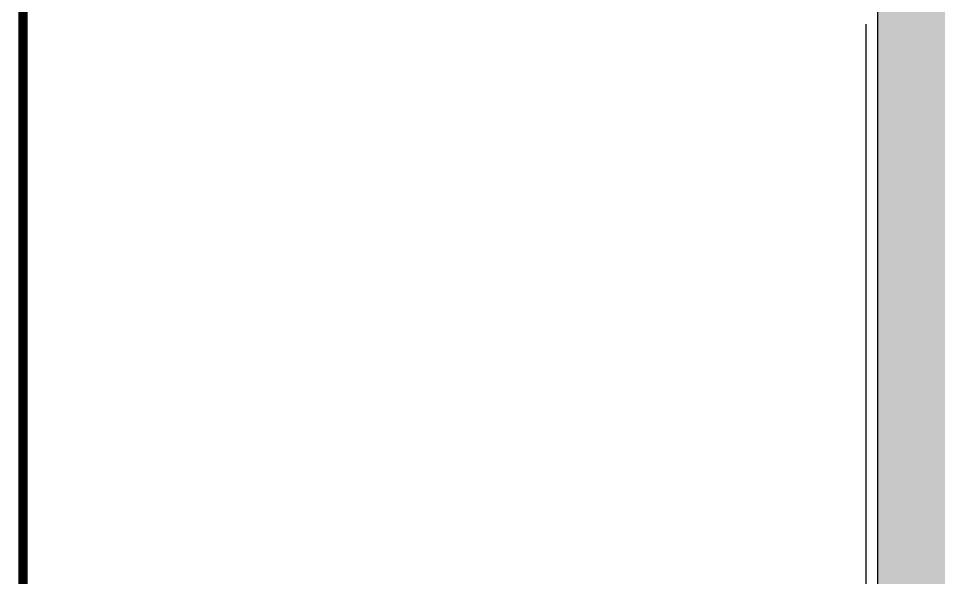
# Model space of a CAD drawing. Header units: inches. Extents: x 21 to 32698, y 13 to 3712.
# Drawn here: x 25295.8 to 25493.8, y 2433 to 2553.3 of the extents above; entities that cross this region are included whole.
import ezdxf

# ---------------------------------------------------------------- set-up
doc = ezdxf.new("R2010")
doc.units = ezdxf.units.IN
doc.header["$MEASUREMENT"] = 0
for name, color, linetype, lineweight in [('Z_MİM_-KM-PATTERN-00', 8, 'Continuous', 25), ('Z_MİM_-KM-STRC-CONCRETE', 8, 'Continuous', 25), ('Z_MİM_-KM-WALL-PLASTER', 8, 'Continuous', 25), ('Z_MİM__BM_Pafta', 8, 'Continuous', 25)]:
    doc.layers.add(name, color=color, linetype=linetype, lineweight=lineweight)

msp = doc.modelspace()

# ---------------------------------------------------------------- hatches: boundary and pattern name
at = {"layer": 'Z_MİM_-KM-PATTERN-00', "ltscale": 1.5}
msp.add_hatch(color=256, dxfattribs=at).paths.add_polyline_path([(25479.71, 921.78), (25495.71, 921.78), (25495.71, 2642.08), (25480.71, 2642.08), (25480.71, 2582.08), (25435.71, 2582.08), (25435.71, 2557.08), (25480.71, 2557.08), (25480.71, 2127.08), (25435.71, 2127.08), (25435.71, 2102.08), (25480.71, 2102.08), (25480.71, 1882.08), (25435.71, 1882.08), (25435.71, 1857.08), (25480.71, 1857.08), (25480.71, 1662.08), (25435.71, 1662.08), (25435.71, 1637.08), (25479.71, 1637.08), (25479.71, 1037.08), (25435.71, 1037.08), (25435.71, 1012.08), (25479.71, 1012.08)])

# ---------------------------------------------------------------- linework, layer by layer
at = {"layer": 'Z_MİM_-KM-STRC-CONCRETE'}
msp.add_lwpolyline([(25480.71, 1882.08), (25480.71, 2102.08), (25435.71, 2102.08), (25435.71, 2127.08), (25480.71, 2127.08), (25480.71, 2557.08), (25435.71, 2557.08), (25435.71, 2582.08), (25480.71, 2582.08), (25480.71, 2642.08), (25495.71, 2642.08), (25495.71, 2582.08), (25495.71, 2582.08), (25495.71, 1012.08)], dxfattribs=at)
at = {"layer": 'Z_MİM_-KM-WALL-PLASTER'}
msp.add_lwpolyline([(25435.71, 2124.58), (25478.21, 2124.58), (25478.21, 2552.08)], dxfattribs=at)
at = {"layer": 'Z_MİM__BM_Pafta', "transparency": 33554687, "const_width": 2}
msp.add_lwpolyline([(25884.53, 3045.45), (25884.53, 557.67), (25296.81, 557.67), (25296.81, 3045.45)], close=True, dxfattribs=at)

doc.saveas('drawing.dxf')
